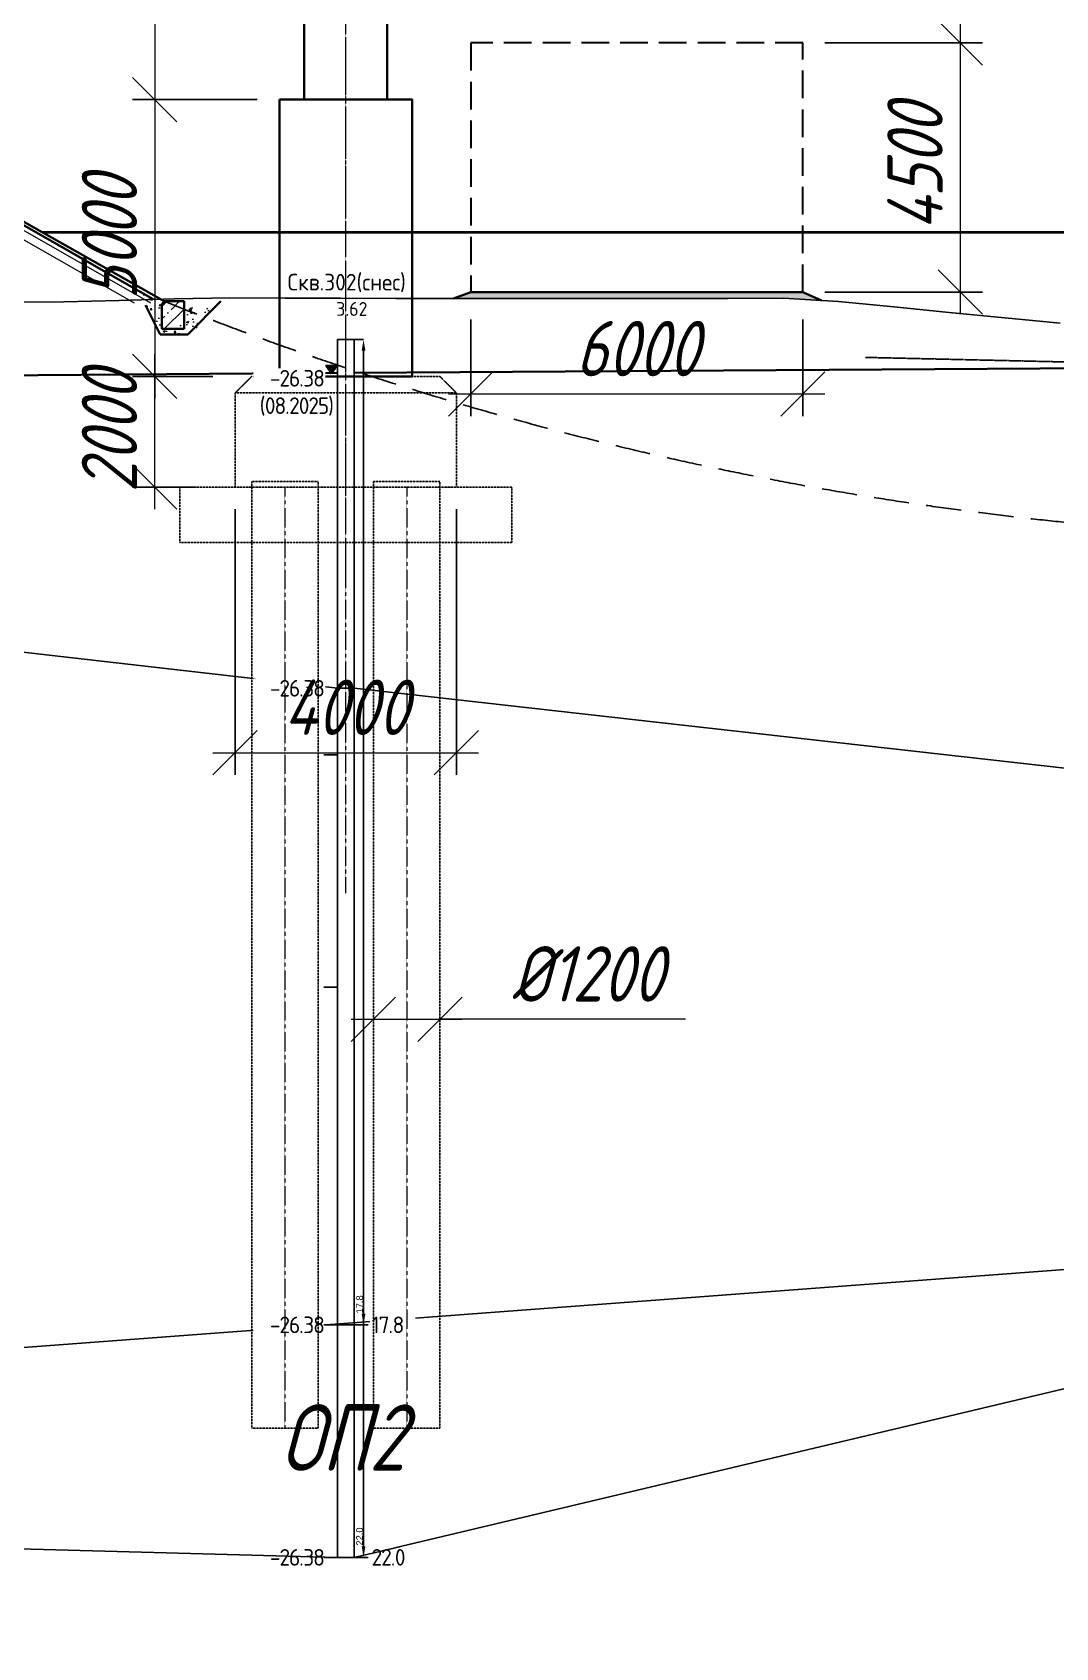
# Model space of a CAD drawing. Header units: millimetres. Extents: x 1864 to 10174863, y -4887456 to 5366151.
# Drawn here: x 3991750 to 4010240, y -20026 to 9155 of the extents above; entities that cross this region are included whole.
import ezdxf
from ezdxf.enums import TextEntityAlignment as Align

# ---------------------------------------------------------------- set-up
doc = ezdxf.new("R2010")
doc.units = ezdxf.units.MM
for name, pattern in [('ACAD_ISO10W100', [18.5, 12, -3, 0.5, -3]), ('DASHED', [7, 5, -2, 0]), ('невидимая', [9.525, 6.35, -3.175]), ('осевая', [2, 1.25, -0.25, 0.25, -0.25])]:
    doc.linetypes.add(name, pattern=pattern)
for name, color, linetype, lineweight in [('!!ТЕКСТ', 3, 'Continuous', 20), ('01_Основные', 7, 'Continuous', 40), ('1-Бетон', 106, 'Continuous', 35), ('1-Штриховка', 8, 'Continuous', 9), ('ИС 6. Штриховка', 8, 'Continuous', 5), ('ИС_Основная', 7, 'Continuous', 35), ('ИС_Ось', 3, 'осевая', 18), ('ИС_ПС_Med', 7, 'Continuous', 35), ('ИС_Размер', 3, 'Continuous', 18), ('ИС_Тонкая', 3, 'Continuous', 18), ('Тонкая', 3, 'Continuous', 15), ('Штриховка', 2, 'Continuous', 5)]:
    doc.layers.add(name, color=color, linetype=linetype, lineweight=lineweight)
for name, color, linetype in [('geology', 250, 'Continuous'), ('Геология', 250, 'Continuous'), ('ИС_Невидимая', 4, 'невидимая'), ('Отметки в скважинах', 7, 'Continuous'), ('Скважина', 170, 'Continuous'), ('Черный профиль', 3, 'Continuous'), ('Штриховая', 7, 'Continuous')]:
    doc.layers.add(name, color=color, linetype=linetype)
doc.layers.add('Оси_Невидимые', color=5, linetype='Continuous', plot=False)
doc.layers.add('Помощь_Невидимый', color=7, linetype='Continuous', lineweight=30, plot=False)
doc.styles.add('0', font='isocpeur.ttf', dxfattribs={"width": 0.8, "oblique": 15})
doc.styles.add('ISOCPEUR', font='isocpeur.ttf', dxfattribs={"width": 0.8, "oblique": 15, "height": 2.5})
doc.styles.get("Standard").update_dxf_attribs({"font": 'arial.ttf'})
doc.styles.add('Стандарт-геология', font='romant.shx', dxfattribs={"width": 0.9, "height": 2.5})
doc.dimstyles.new('М400нов', dxfattribs={"dimscale": 400, "dimtxt": 2.5, "dimasz": 2, "dimexe": 1, "dimexo": 1, "dimgap": 0.8, "dimtad": 1, "dimdec": 0, "dimzin": 0, "dimdsep": 46, "dimtxsty": '0', "dimblk": 'OBLIQUE', "dimcen": 0.09, "dimdle": 1, "dimclrd": 256, "dimclre": 256, "dimclrt": 256, "dimadec": 4, "dimazin": 0, "dimtfac": 1, "dimtdec": 0, "dimtmove": 1, "dimatfit": 2, "dimfxl": 1, "dimtolj": 1, "dimtzin": 0, "dimlwd": -1, "dimarcsym": 0})
doc.dimstyles.new('Скважина', dxfattribs={"dimtxt": 1.2, "dimasz": 2, "dimexe": 0, "dimexo": 0, "dimgap": 0.1, "dimtad": 1, "dimjust": 2, "dimtoh": 1, "dimdec": 1, "dimlfac": 0.1, "dimrnd": 0.1, "dimzin": 0, "dimdsep": 46, "dimtxsty": 'Standard', "dimcen": 0, "dimdle": 1.5, "dimadec": 1, "dimazin": 0, "dimtfac": 1, "dimtdec": 1, "dimtofl": 0, "dimtmove": 0, "dimatfit": 3, "dimfxl": 3, "dimtolj": 1, "dimtzin": 0, "dimarcsym": 0})

# ---------------------------------------------------------------- blocks, each defined once
blk = doc.blocks.new('_OBLIQUE')
at = {"color": 0, "linetype": 'ByBlock', "lineweight": -2}
blk.add_line((0.5, 0.5), (-0.5, -0.5), dxfattribs=at)
blk = doc.blocks.new('*D888')
at = {"layer": 'Defpoints', "color": 0, "linetype": 'Continuous', "transparency": 16777216}
for p in [(3999672, 4368), (4005672, 4368), (4005672, 2622)]:
    blk.add_point(p, dxfattribs=at)
at = {"layer": 'ИС_Размер', "lineweight": -2, "transparency": 16777216}
for p, q in [((3999672, 3968), (3999672, 2222)), ((4005672, 3968), (4005672, 2222))]:
    blk.add_line(p, q, dxfattribs=at)
at = {"layer": 'ИС_Размер', "transparency": 16777216}
blk.add_line((3999272, 2622), (4006072, 2622), dxfattribs=at)
at = {"layer": 'ИС_Размер', "linetype": 'Continuous', "transparency": 16777216, "xscale": 800, "yscale": 800, "zscale": 800, "rotation": 180}
blk.add_blockref('_OBLIQUE', (3999672, 2622), dxfattribs=at)
at = {"layer": 'ИС_Размер', "linetype": 'Continuous', "transparency": 16777216, "xscale": 800, "yscale": 800, "zscale": 800}
blk.add_blockref('_OBLIQUE', (4005672, 2622), dxfattribs=at)
at = {"layer": 'ИС_Размер', "linetype": 'Continuous', "transparency": 16777216, "insert": (4002672, 3442), "char_height": 1000, "attachment_point": 5, "style": '0'}
blk.add_mtext('\\A1;6000', dxfattribs=at)
blk = doc.blocks.new('*D889')
at = {"layer": 'Defpoints', "color": 0, "linetype": 'Continuous', "transparency": 16777216}
for p in [(4005672, 8964), (4008518, 8964), (4005672, 4464)]:
    blk.add_point(p, dxfattribs=at)
at = {"layer": 'ИС_Размер', "transparency": 16777216}
blk.add_line((4008518, 4064), (4008518, 9364), dxfattribs=at)
at = {"layer": 'ИС_Размер', "lineweight": -2, "transparency": 16777216}
for p, q in [((4006072, 8964), (4008918, 8964)), ((4006072, 4464), (4008918, 4464))]:
    blk.add_line(p, q, dxfattribs=at)
at = {"layer": 'ИС_Размер', "linetype": 'Continuous', "transparency": 16777216, "xscale": 800, "yscale": 800, "zscale": 800}
for p, rotation in [((4008518, 8964), 90), ((4008518, 4464), 270)]:
    blk.add_blockref('_OBLIQUE', p, dxfattribs=dict(at, rotation=rotation))
at = {"layer": 'ИС_Размер', "linetype": 'Continuous', "transparency": 16777216, "insert": (4007698, 6714), "char_height": 1000, "attachment_point": 5, "rotation": 90, "style": '0'}
blk.add_mtext('\\A1;4500', dxfattribs=at)
blk = doc.blocks.new('*D929')
at = {"layer": 'Defpoints', "color": 0, "linetype": 'Continuous', "transparency": 16777216}
for p in [(3993963, 2940), (3995414, 2940), (3995114, 940)]:
    blk.add_point(p, dxfattribs=at)
at = {"layer": 'ИС_Размер', "transparency": 16777216}
blk.add_line((3993963, 540), (3993963, 3340), dxfattribs=at)
at = {"layer": 'ИС_Размер', "lineweight": -2, "transparency": 16777216}
for p, q in [((3995014, 2940), (3993563, 2940)), ((3994714, 940), (3993563, 940))]:
    blk.add_line(p, q, dxfattribs=at)
at = {"layer": 'ИС_Размер', "linetype": 'Continuous', "transparency": 16777216, "xscale": 800, "yscale": 800, "zscale": 800}
for p, rotation in [((3993963, 2940), 90), ((3993963, 940), 270)]:
    blk.add_blockref('_OBLIQUE', p, dxfattribs=dict(at, rotation=rotation))
at = {"layer": 'ИС_Размер', "linetype": 'Continuous', "transparency": 16777216, "insert": (3993143, 1940), "char_height": 1000, "attachment_point": 5, "rotation": 90, "style": '0'}
blk.add_mtext('\\A1;2000', dxfattribs=at)
blk = doc.blocks.new('*D928')
at = {"layer": 'Defpoints', "color": 0, "linetype": 'Continuous', "transparency": 16777216}
for p in [(3997914, -8675), (3999114, -8675), (3999114, -8675)]:
    blk.add_point(p, dxfattribs=at)
at = {"layer": 'ИС_Размер', "transparency": 16777216}
for p, q in [((3997514, -8675), (3999514, -8675)), ((4003553, -8675), (3999114, -8675))]:
    blk.add_line(p, q, dxfattribs=at)
at = {"layer": 'ИС_Размер', "linetype": 'Continuous', "transparency": 16777216, "xscale": 800, "yscale": 800, "zscale": 800, "rotation": 180}
blk.add_blockref('_OBLIQUE', (3997914, -8675), dxfattribs=at)
at = {"layer": 'ИС_Размер', "linetype": 'Continuous', "transparency": 16777216, "xscale": 800, "yscale": 800, "zscale": 800}
blk.add_blockref('_OBLIQUE', (3999114, -8675), dxfattribs=at)
at = {"layer": 'ИС_Размер', "linetype": 'Continuous', "transparency": 16777216, "insert": (4001779, -7855), "char_height": 1000, "attachment_point": 5, "style": '0'}
blk.add_mtext('\\A1;%%C1200', dxfattribs=at)
blk = doc.blocks.new('*D930')
at = {"layer": 'Defpoints', "color": 0, "linetype": 'Continuous', "transparency": 16777216}
for p in [(3995414, 940), (3999414, 940), (3999414, -3858)]:
    blk.add_point(p, dxfattribs=at)
at = {"layer": 'ИС_Размер', "lineweight": -2, "transparency": 16777216}
for p, q in [((3995414, 540), (3995414, -4258)), ((3999414, 540), (3999414, -4258))]:
    blk.add_line(p, q, dxfattribs=at)
at = {"layer": 'ИС_Размер', "transparency": 16777216}
blk.add_line((3995014, -3858), (3999814, -3858), dxfattribs=at)
at = {"layer": 'ИС_Размер', "linetype": 'Continuous', "transparency": 16777216, "xscale": 800, "yscale": 800, "zscale": 800, "rotation": 180}
blk.add_blockref('_OBLIQUE', (3995414, -3858), dxfattribs=at)
at = {"layer": 'ИС_Размер', "linetype": 'Continuous', "transparency": 16777216, "xscale": 800, "yscale": 800, "zscale": 800}
blk.add_blockref('_OBLIQUE', (3999414, -3858), dxfattribs=at)
at = {"layer": 'ИС_Размер', "linetype": 'Continuous', "transparency": 16777216, "insert": (3997414, -3038), "char_height": 1000, "attachment_point": 5, "style": '0'}
blk.add_mtext('\\A1;4000', dxfattribs=at)
blk = doc.blocks.new('*D936')
at = {"layer": 'Defpoints', "color": 0, "linetype": 'Continuous', "transparency": 16777216}
for p in [(3993963, 2940), (3995414, 2940), (3995114, 940)]:
    blk.add_point(p, dxfattribs=at)
at = {"layer": 'ИС_Размер', "transparency": 16777216}
blk.add_line((3993963, 540), (3993963, 3340), dxfattribs=at)
at = {"layer": 'ИС_Размер', "lineweight": -2, "transparency": 16777216}
for p, q in [((3995014, 2940), (3993563, 2940)), ((3994714, 940), (3993563, 940))]:
    blk.add_line(p, q, dxfattribs=at)
at = {"layer": 'ИС_Размер', "linetype": 'Continuous', "transparency": 16777216, "xscale": 800, "yscale": 800, "zscale": 800}
for p, rotation in [((3993963, 2940), 90), ((3993963, 940), 270)]:
    blk.add_blockref('_OBLIQUE', p, dxfattribs=dict(at, rotation=rotation))
at = {"layer": 'ИС_Размер', "linetype": 'Continuous', "transparency": 16777216, "insert": (3993143, 1940), "char_height": 1000, "attachment_point": 5, "rotation": 90, "style": '0'}
blk.add_mtext('\\A1;2000', dxfattribs=at)
blk = doc.blocks.new('*D938')
at = {"layer": 'Defpoints', "color": 0, "linetype": 'Continuous', "transparency": 16777216}
for p in [(3996414, 14940), (3993963, 7940), (3996214, 7940)]:
    blk.add_point(p, dxfattribs=at)
at = {"layer": 'ИС_Размер', "transparency": 16777216}
blk.add_line((3993963, 15340), (3993963, 7540), dxfattribs=at)
at = {"layer": 'ИС_Размер', "lineweight": -2, "transparency": 16777216}
for p, q in [((3996014, 14940), (3993563, 14940)), ((3995814, 7940), (3993563, 7940))]:
    blk.add_line(p, q, dxfattribs=at)
at = {"layer": 'ИС_Размер', "linetype": 'Continuous', "transparency": 16777216, "xscale": 800, "yscale": 800, "zscale": 800}
for p, rotation in [((3993963, 14940), 90), ((3993963, 7940), 270)]:
    blk.add_blockref('_OBLIQUE', p, dxfattribs=dict(at, rotation=rotation))
at = {"layer": 'ИС_Размер', "linetype": 'Continuous', "transparency": 16777216, "insert": (3993143, 11440), "char_height": 1000, "attachment_point": 5, "rotation": 90, "style": '0'}
blk.add_mtext('\\A1;7000', dxfattribs=at)
blk = doc.blocks.new('*D937')
at = {"layer": 'Defpoints', "color": 0, "linetype": 'Continuous', "transparency": 16777216}
for p in [(3996214, 7940), (3993963, 2940), (3995414, 2940)]:
    blk.add_point(p, dxfattribs=at)
at = {"layer": 'ИС_Размер', "transparency": 16777216}
blk.add_line((3993963, 8340), (3993963, 2540), dxfattribs=at)
at = {"layer": 'ИС_Размер', "lineweight": -2, "transparency": 16777216}
for p, q in [((3995814, 7940), (3993563, 7940)), ((3995014, 2940), (3993563, 2940))]:
    blk.add_line(p, q, dxfattribs=at)
at = {"layer": 'ИС_Размер', "linetype": 'Continuous', "transparency": 16777216, "xscale": 800, "yscale": 800, "zscale": 800}
for p, rotation in [((3993963, 7940), 90), ((3993963, 2940), 270)]:
    blk.add_blockref('_OBLIQUE', p, dxfattribs=dict(at, rotation=rotation))
at = {"layer": 'ИС_Размер', "linetype": 'Continuous', "transparency": 16777216, "insert": (3993143, 5440), "char_height": 1000, "attachment_point": 5, "rotation": 90, "style": '0'}
blk.add_mtext('\\A1;5000', dxfattribs=at)
blk = doc.blocks.new('*U1065')
at = {"layer": 'Скважина'}
for p, q in [((-1.5, 0), (-1.5, -220)), ((1.5, -220), (1.5, 0)), ((-1.5, -220), (1.5, -220))]:
    blk.add_line(p, q, dxfattribs=at)
blk = doc.blocks.new('*D1078')
at = {"layer": 'Defpoints', "color": 0, "transparency": 16777216}
for p in [(0, 107), (0, -113), (1.69, -113)]:
    blk.add_point(p, dxfattribs=at)
at = {"layer": 'Оси_Невидимые', "color": 0, "lineweight": -2, "transparency": 16777216}
for p, q in [((0, 107), (1.69, 107)), ((1.69, 105), (1.69, -111)), ((0, -113), (1.69, -113))]:
    blk.add_line(p, q, dxfattribs=at)
at = {"layer": 'Оси_Невидимые', "color": 0, "transparency": 16777216}
for points in [[(1.36, 105), (2.03, 105), (1.69, 107)], [(1.36, -111), (2.03, -111), (1.69, -113)]]:
    blk.add_solid(points, dxfattribs=at)
at = {"layer": 'Оси_Невидимые', "color": 0, "transparency": 16777216, "insert": (0.98, -109.23), "char_height": 1.2, "attachment_point": 5, "rotation": 90}
blk.add_mtext('\\A1;22.0', dxfattribs=at)
blk = doc.blocks.new('*D1086')
at = {"layer": 'Defpoints', "color": 0, "transparency": 16777216}
for p in [(0, 65), (0, -113), (1.69, -113)]:
    blk.add_point(p, dxfattribs=at)
at = {"layer": 'Оси_Невидимые', "color": 0, "lineweight": -2, "transparency": 16777216}
for p, q in [((0, 65), (1.69, 65)), ((1.69, 63), (1.69, -111)), ((0, -113), (1.69, -113))]:
    blk.add_line(p, q, dxfattribs=at)
at = {"layer": 'Оси_Невидимые', "color": 0, "transparency": 16777216}
for points in [[(1.36, 63), (2.03, 63), (1.69, 65)], [(1.36, -111), (2.03, -111), (1.69, -113)]]:
    blk.add_solid(points, dxfattribs=at)
at = {"layer": 'Оси_Невидимые', "color": 0, "transparency": 16777216, "insert": (0.98, -109.3), "char_height": 1.2, "attachment_point": 5, "rotation": 90}
blk.add_mtext('\\A1;17.8', dxfattribs=at)
blk = doc.blocks.new('A$C2FC637E1')
at = {"layer": 'Штриховка'}
h = blk.add_hatch(color=5, dxfattribs=at)
h.dxf.hatch_style = 1
h.paths.add_polyline_path([(2, 1.5), (1, 1.5), (0, 1.5), (1, 0)])
at = {"layer": 'Геология', "color": 5}
for points in [[(1, 1.5), (0, 1.5)], [(1, 0), (1, 0), (0, 1.5)], [(2, 1.5), (1, 1.5)], [(1, 0), (2, 1.5)]]:
    blk.add_lwpolyline(points, dxfattribs=at)
blk = doc.blocks.new('*U1077')
at = {"layer": 'Отметки в скважинах'}
for p, q in [((-5.5, -113), (-3, -113)), ((0, -113), (2.5, -113))]:
    blk.add_line(p, q, dxfattribs=at)
at = {"layer": 'Помощь_Невидимый', "color": 5, "lineweight": -3}
for p, q in [((-5.5, -10), (-3, -10)), ((0, -113), (2.5, -113))]:
    blk.add_line(p, q, dxfattribs=at)
at = {"layer": 'Оси_Невидимые'}
dim = blk.add_aligned_dim(p1=(0, 107), p2=(0, -113), distance=1.69, dimstyle='Скважина', dxfattribs=at)
dim.commit()
dim.dimension.update_dxf_attribs({"geometry": '*D1078', "text_midpoint": (0.98, -109.23)})
at = {"layer": 'Отметки в скважинах', "lineweight": 13, "insert": (3.15, -113), "char_height": 3, "width": 7.6116, "attachment_point": 4, "style": 'Стандарт-геология', "bg_fill": 3, "box_fill_scale": 1.1, "bg_fill_color": 256, "bg_fill_transparency": 0}
blk.add_mtext('{\\T0.9;22.0}', dxfattribs=at)
blk = doc.blocks.new('*U1085')
at = {"layer": 'Отметки в скважинах'}
for p, q in [((-5.5, -113), (-3, -113)), ((0, -113), (2.5, -113))]:
    blk.add_line(p, q, dxfattribs=at)
at = {"layer": 'Помощь_Невидимый', "color": 5, "lineweight": -3}
for p, q in [((-5.5, -10), (-3, -10)), ((0, -113), (2.5, -113))]:
    blk.add_line(p, q, dxfattribs=at)
at = {"layer": 'Оси_Невидимые'}
dim = blk.add_aligned_dim(p1=(0, 65), p2=(0, -113), distance=1.69, dimstyle='Скважина', dxfattribs=at)
dim.commit()
dim.dimension.update_dxf_attribs({"geometry": '*D1086', "text_midpoint": (0.98, -109.3)})
at = {"layer": 'Отметки в скважинах', "lineweight": 13, "insert": (3.15, -113), "char_height": 3, "width": 7.6116, "attachment_point": 4, "style": 'Стандарт-геология', "bg_fill": 3, "box_fill_scale": 1.1, "bg_fill_color": 256, "bg_fill_transparency": 0}
blk.add_mtext('{\\T0.9;17.8}', dxfattribs=at)
blk = doc.blocks.new('нов геол')
at = {"layer": 'Геология', "color": 18, "true_color": 0x000000, "flags": 128}
blk.add_lwpolyline([(8531811, 418703), (8532111, 418703)], dxfattribs=at)
at = {"layer": 'Геология', "color": 5, "linetype": 'ACAD_ISO10W100', "lineweight": 25}
blk.add_lwpolyline([(8548961, 418206), (8541352, 418380)], dxfattribs=at)
at = {"layer": 'geology', "color": 5, "xscale": 100, "yscale": 100, "zscale": 100}
blk.add_blockref('*U1065', (8531961, 418703), dxfattribs=at)
at = {"layer": 'Отметки в скважинах', "color": 0, "lineweight": 13, "insert": (8531561, 396703), "char_height": 300, "width": 1241.03, "attachment_point": 6, "style": 'Стандарт-геология', "bg_fill": 3, "box_fill_scale": 1.1, "bg_fill_color": 256, "bg_fill_transparency": 0}
blk.add_mtext('{\\T0.9;-26.38}', dxfattribs=at)
at = {"layer": 'Скважина', "color": 0, "style": 'Стандарт-геология', "width": 0.9}
blk.add_text('Скв.302(снес)', height=300, dxfattribs=at).set_placement((8531977, 419589), align=Align.CENTER)
at = {"layer": 'Скважина', "color": 0, "lineweight": 13, "style": 'Стандарт-геология', "width": 0.9}
blk.add_text('3.62', height=250, dxfattribs=at).set_placement((8532351, 419380), align=Align.TOP_RIGHT)
at = {"layer": 'Скважина', "color": 0, "xscale": 100, "yscale": 100, "zscale": 100}
blk.add_blockref('*U1077', (8532111, 408003), dxfattribs=at)
at = {"layer": 'geology'}
for p, q in [((8503260, 415676), (8531811, 412403)), ((8532111, 412403), (8548961, 410506)), ((8503260, 398776), (8548961, 402206))]:
    blk.add_line(p, q, dxfattribs=at)
at = {"layer": 'Геология', "color": 18, "true_color": 0x000000, "flags": 128}
for points in [[(8531811, 412403), (8532111, 412403)], [(8531811, 400903), (8532111, 400903)]]:
    blk.add_lwpolyline(points, dxfattribs=at)
at = {"layer": 'ИС_Основная', "color": 146, "linetype": 'Continuous', "true_color": 0x105689}
for p, q in [((8532111, 418103), (8548961, 418206)), ((8503260, 417876), (8531811, 418103))]:
    blk.add_line(p, q, dxfattribs=at)
at = {"layer": 'Отметки в скважинах', "color": 0, "lineweight": 13, "insert": (8531561, 400903), "char_height": 300, "width": 1241.03, "attachment_point": 6, "style": 'Стандарт-геология', "bg_fill": 3, "box_fill_scale": 1.1, "bg_fill_color": 256, "bg_fill_transparency": 0}
blk.add_mtext('{\\T0.9;-26.38}', dxfattribs=at)
at = {"layer": 'Скважина', "color": 0, "xscale": 100, "yscale": 100, "zscale": 100}
blk.add_blockref('*U1085', (8532111, 412203), dxfattribs=at)
at = {"layer": 'geology', "color": 6}
blk.add_lwpolyline([(8503260, 397476), (8531811, 396703), (8532111, 396703), (8548961, 400706), (8549261, 400706), (8564845, 395662), (8565145, 395662), (8600579, 395076), (8600879, 395071), (8633719, 398646), (8634019, 398646), (8655416, 400420)], dxfattribs=at)
at = {"layer": 'Отметки в скважинах', "color": 0, "lineweight": 13, "char_height": 300, "width": 1241.03, "attachment_point": 6, "style": 'Стандарт-геология', "bg_fill": 3, "box_fill_scale": 1.1, "bg_fill_color": 256, "bg_fill_transparency": 0}
for insert in [(8531561, 418003), (8531561, 412403)]:
    blk.add_mtext('{\\T0.9;-26.38}', dxfattribs=dict(at, insert=insert))
at = {"layer": 'geology', "xscale": 100, "yscale": 100, "zscale": 100}
blk.add_blockref('A$C2FC637E1', (8531601, 418081), dxfattribs=at)
at = {"layer": 'geology', "color": 5, "insert": (8531735, 417493), "char_height": 300, "width": 1241.03, "attachment_point": 6, "style": 'Стандарт-геология', "bg_fill": 3, "box_fill_scale": 1.1, "bg_fill_color": 256, "bg_fill_transparency": 0}
blk.add_mtext('{\\T0.9;(08.2025)}', dxfattribs=at)

msp = doc.modelspace()

# ---------------------------------------------------------------- hatches: boundary and pattern name
at = {"layer": '1-Штриховка'}
h = msp.add_hatch(dxfattribs=at)
h.set_pattern_fill('AR-CONC', color=256, scale=2, style=0)
h.set_pattern_definition([(50, (3956436.5, -70776.08), (364.3693, -31.8782), [38.1, -419.1]), (355, (3956436.5, -70776.08), (-70.4857, 382.1133), [30.48, -335.28]), (100.451, (3956466.85, -70778.73), (293.885, 350.2334), [32.38, -356.18]), (46.1842, (3956436.5, -70674.48), (542.158, -84.0847), [57.15, -628.65]), (96.6356, (3956481.67, -70681.5), (474.8085, 494.851), [48.57, -534.27]), (351.184, (3956436.5, -70674.5), (474.8092, 494.8502), [45.72, -502.92]), (21, (3956487.3, -70699.88), (303.2298, -204.531), [38.1, -419.1]), (326, (3956487.3, -70699.88), (123.604, 368.376), [30.48, -335.28]), (71.4514, (3956512.56, -70716.92), (426.833, 163.8457), [32.38, -356.18]), (37.5, (3956436.49, -70776.08), (6.1772, 169.11008), [0, -331.216, 0, -340.36, 0, -336.55]), (7.5, (3956436.49, -70776.08), (133.63933, 200.36115), [0, -194.056, 0, -323.596, 0, -128.27]), (327.5, (3956323.2, -70776.08), (271.1812, -11.45749), [0, -127, 0, -396.24, 0, -525.78]), (317.5, (3956272.4, -70776.08), (296.25836, 50.853), [0, -165.1, 0, -263.144, 0, -373.38])])
h.paths.add_polyline_path([(3994059.3, 4340.4), (3994133.9, 4296.5), (3994443, 4296.5)], flags=17)
h.paths.add_polyline_path([(3995024.1, 4164.4), (3994493.3, 4243.1), (3994493.3, 3796.5), (3994093.3, 3796.5), (3994093.3, 4227.6), (3993669.3, 4477), (3994058.4, 3698.7), (3994558.4, 3698.7)])
at = {"layer": 'ИС 6. Штриховка'}
h = msp.add_hatch(dxfattribs=at)
h.set_pattern_fill('ANSI35', color=256, scale=50)
h.set_pattern_definition([(45, (3400549.54, -218006.95), (-224.5064, 224.5064), []), (45, (3400774.04, -218006.95), (-224.5064, 224.5064), [396.875, -79.375, 0, -79.375])])
h.paths.add_polyline_path([(3994493.3, 4296.5), (3994133.9, 4296.5), (3994093.3, 4227.6), (3994093.3, 3796.5), (3994493.3, 3796.5)])
at = {"layer": 'Штриховая'}
h = msp.add_hatch(dxfattribs=at)
h.set_pattern_fill('AR-CONC', color=256)
h.set_pattern_definition([(50, (-2886985.58, -1917.06), (182.184669, -15.9390855), [19.05, -209.55]), (355, (-2886985.58, -1917.06), (-35.2434214, 191.056845), [15.24, -167.640584]), (100.4514447, (-2886970.4, -1918.39), (146.941247, 175.117752), [16.190009, -178.0902446]), (46.1842, (-2886985.58, -1866.26), (271.079041, -42.042328), [28.575, -314.325]), (96.6355576, (-2886963, -1869.76), (237.404134, 247.426125), [24.285023, -267.135608]), (351.184151, (-2886985.58, -1866.26), (237.404134, 247.426125), [22.859967, -251.459732]), (21, (-2886960.18, -1878.96), (151.6143913, -102.2651982), [19.05, -209.55]), (326, (-2886960.18, -1878.96), (61.8020283, 184.187966), [15.24, -167.64]), (71.451445, (-2886947.54, -1887.48), (213.4164193, 81.922769), [16.190009, -178.0899376]), (37.5, (-2886985.58, -1917.06), (3.08860325, 84.5550389), [0, -165.608, 0, -170.18, 0, -168.275]), (7.5, (-2886985.58, -1917.06), (66.8196625, 100.1805748), [0, -97.028, 0, -161.798, 0, -64.135]), (327.5, (-2887042.22, -1917.06), (135.5905952, -5.728744), [0, -63.5, 0, -198.12, 0, -262.89]), (317.5, (-2887067.62, -1917.06), (148.1291814, 25.426491), [0, -82.55, 0, -131.572, 0, -186.69])])
h.paths.add_polyline_path([(4003310.6, 4348.3), (4003318.6, 4348.3), (4004318.6, 4349.7), (4005318.6, 4351.1), (4006006.4, 4309.7), (4005671.8, 4463.6), (4004479.2, 4463.6)])
h.paths.add_polyline_path([(4001435.4, 4345.8), (4002318.6, 4346.9), (4003310.6, 4348.3), (4004479.2, 4463.6), (4002530.3, 4463.6)])
h.paths.add_polyline_path([(3999362, 4344.5), (4000318.6, 4344.3), (4001318.6, 4345.6), (4001435.4, 4345.8), (4002530.3, 4463.6), (3999671.8, 4463.6)])

# ---------------------------------------------------------------- linework, layer by layer
at = {"color": 251, "linetype": 'Continuous'}
msp.add_line((3994726.9, 3816.1), (3994701.3, 3841.6), dxfattribs=at)
at = {"layer": '01_Основные', "color": 146, "linetype": 'Continuous', "true_color": 0x105689}
msp.add_line((4076529.4, 5540), (3991935.9, 5540), dxfattribs=at)
at = {"layer": '1-Бетон', "color": 1}
msp.add_lwpolyline([(3974414.7, 15744.6), (3974914.4, 15744.6), (3980610, 11947.6), (3994133.9, 4296.5)], dxfattribs=at)
at = {"layer": '1-Бетон'}
for points in [[(3998164.7, 14940.2), (3998164.4, 7940.2), (3996664.4, 7940.2), (3996664.7, 14940.2)], [(3999362, 4344.5), (3999671.8, 4463.6), (4005671.8, 4463.6), (4006006.4, 4309.7)]]:
    msp.add_lwpolyline(points, dxfattribs=at)
msp.add_lwpolyline([(3996214.4, 7940.2), (3998614.4, 7940.2), (3998614.4, 2940.1), (3996214.4, 2940.1)], close=True, dxfattribs=at)
at = {"layer": 'ИС_Невидимая', "color": 146, "ltscale": 100, "true_color": 0x105689}
msp.add_lwpolyline([(3994133.9, 4296.5, 0.1019893), (4017940.3, 22), (4025624.6, 22, 0.4378517), (4035188.5, 22, 0.0104574), (4059505.8, 261.7, 0.3876281), (4068245.6, 1013.6, 0.0694032), (4100016.4, 8764.6)], format="xyb", dxfattribs=at)
at = {"layer": 'ИС_Невидимая', "ltscale": 0.3}
for points in [[(3995414.4, 940.1), (3999414.4, 940.1), (3999414.5, 2640.1), (3999114.5, 2940.1), (3995714.4, 2940.1), (3995414.4, 2640.1), (3995414.4, 940.1)], [(3995414.4, 2640.1), (3999414.4, 2640.1)]]:
    msp.add_lwpolyline(points, dxfattribs=at)
msp.add_lwpolyline([(3994414.4, 940.1), (4000414.4, 940.1), (4000414.4, -59.9), (3994414.4, -59.9)], close=True, dxfattribs=at)
at = {"layer": 'ИС_Основная'}
msp.add_lwpolyline([(3993933.3, 4334.3), (3980610, 11947.6)], dxfattribs=at)
at = {"layer": 'ИС_Ось', "ltscale": 500}
msp.add_lwpolyline([(3997414.6, -880.9), (3997413.8, 16744.1)], dxfattribs=at)
at = {"layer": 'ИС_Ось'}
msp.add_lwpolyline([(3997414.6, -6395.1), (3997413.8, 16744.1)], dxfattribs=at)
at = {"layer": 'ИС_ПС_Med'}
for p, q in [((3994058.4, 3698.7), (3993795.2, 4225.1)), ((3994133.9, 4296.5), (3994093.3, 4227.6)), ((3994093.3, 4227.6), (3994093.3, 3796.5)), ((3994493.3, 4296.5), (3994133.9, 4296.5)), ((3994493.3, 3796.5), (3994493.3, 4296.5)), ((3995159, 4299.2), (3994558.4, 3698.7)), ((3994093.3, 3796.5), (3994493.3, 3796.5)), ((3994058.4, 3698.7), (3994558.4, 3698.7))]:
    msp.add_line(p, q, dxfattribs=at)
at = {"layer": 'ИС_Тонкая'}
for points in [[(3993594.6, 4262.9), (3980489, 11751.8)], [(3993892.7, 4265.3), (3980567.9, 11879.5)]]:
    msp.add_lwpolyline(points, dxfattribs=at)
at = {"layer": 'Тонкая', "color": 7, "linetype": 'DASHED', "lineweight": 30, "ltscale": 100}
msp.add_lwpolyline([(3999671.8, 4463.6), (4005671.8, 4463.6), (4005671.8, 8963.6), (3999671.8, 8963.6), (3999671.8, 4463.6)], dxfattribs=at)
at = {"layer": 'Черный профиль', "linetype": 'Continuous', "flags": 128}
msp.add_lwpolyline([(3991318.6, 4280.6), (3992318.6, 4283.7), (3993318.6, 4311.7), (3994318.6, 4342), (3995318.6, 4357.6), (3996318.6, 4354), (3997318.6, 4350.6), (3998318.6, 4347.1), (3999318.6, 4344.5), (4000318.6, 4344.3), (4001318.6, 4345.6), (4002318.6, 4346.9), (4003318.6, 4348.3), (4004318.6, 4349.7), (4005318.6, 4351.1), (4006318.6, 4290.9), (4007318.6, 4193.5), (4008318.6, 4096.2), (4009318.6, 3998.7), (4010318.6, 3901)], dxfattribs=at)

# ---------------------------------------------------------------- texts
at = {"layer": '!!ТЕКСТ', "color": 1, "insert": (3997357, -16231.2), "char_height": 1200, "width": 3472.658, "attachment_point": 5, "style": 'ISOCPEUR', "bg_fill": 2}
msp.add_mtext('ОП2', dxfattribs=at)

# ---------------------------------------------------------------- dimensions: what is measured, and where the dimension line sits
at = {"layer": 'ИС_Размер', "linetype": 'Continuous'}
for base, p1, p2, picture, middle in [((3993963.1, 7940.2), (3996413.9, 14940.2), (3996214.4, 7940.2), '*D938', (3993143.1, 11440.2)), ((4008517.7, 8963.6), (4005671.8, 4463.6), (4005671.8, 8963.6), '*D889', (4007697.7, 6713.6)), ((3993963.1, 2940.1), (3996214.4, 7940.2), (3995414.2, 2940.1), '*D937', (3993143.1, 5440.2))]:
    dim = msp.add_linear_dim(base=base, p1=p1, p2=p2, angle=90, dimstyle='М400нов', dxfattribs=at)
    dim.commit()
    dim.dimension.update_dxf_attribs({"geometry": picture, "text_midpoint": middle})
dim = msp.add_linear_dim(base=(4005671.8, 2622.5), p1=(3999671.8, 4368.4), p2=(4005671.8, 4368.4), dimstyle='М400нов', dxfattribs=at)
dim.commit()
dim.dimension.update_dxf_attribs({"geometry": '*D888', "text_midpoint": (4002671.8, 3442.5)})
for picture in ['*D929', '*D936']:
    dim = msp.add_linear_dim(base=(3993963.1, 2940.1), p1=(3995114.3, 940.1), p2=(3995414.2, 2940.1), angle=90, dimstyle='М400нов', dxfattribs=at)
    dim.commit()
    dim.dimension.update_dxf_attribs({"geometry": picture, "text_midpoint": (3993963.1, 1940.1), "dimtype": 160})
dim = msp.add_linear_dim(base=(3999114.2, -8674.8), p1=(3997914.2, -8674.8), p2=(3999114.2, -8674.8), text='%%C<>', dimstyle='М400нов', dxfattribs=at)
dim.commit()
dim.dimension.update_dxf_attribs({"geometry": '*D928', "text_midpoint": (4001779.4, -9071.5), "dimtype": 160})

# ---------------------------------------------------------------- next in the draw order: block references
at = {"layer": '1-Бетон'}
msp.add_blockref('нов геол', (-4534545.3, -415097.2), dxfattribs=at)

# ---------------------------------------------------------------- next in the draw order: linework, layer by layer
at = {"layer": 'ИС_Невидимая', "ltscale": 0.3}
for points in [[(3995714.5, 1040.1), (3996914.5, 1040.1), (3996914.5, -16059.9), (3995714.5, -16059.9)], [(3997914.5, 1040.1), (3999114.5, 1040.1), (3999114.5, -16059.9), (3997914.5, -16059.9)]]:
    msp.add_lwpolyline(points, close=True, dxfattribs=at)
at = {"layer": 'ИС_Ось'}
for points in [[(3996314.5, 940.1), (3996314.5, -16059.9)], [(3998514.5, 940.1), (3998514.5, -16059.9)]]:
    msp.add_lwpolyline(points, dxfattribs=at)

# ---------------------------------------------------------------- next in the draw order: dimensions: what is measured, and where the dimension line sits
at = {"layer": 'ИС_Размер', "linetype": 'Continuous'}
dim = msp.add_linear_dim(base=(3999414.4, -3858.2), p1=(3995414.4, 940.1), p2=(3999414.4, 940.1), dimstyle='М400нов', dxfattribs=at)
dim.commit()
dim.dimension.update_dxf_attribs({"geometry": '*D930', "text_midpoint": (3997414.4, -3038.2)})

doc.saveas('drawing.dxf')
